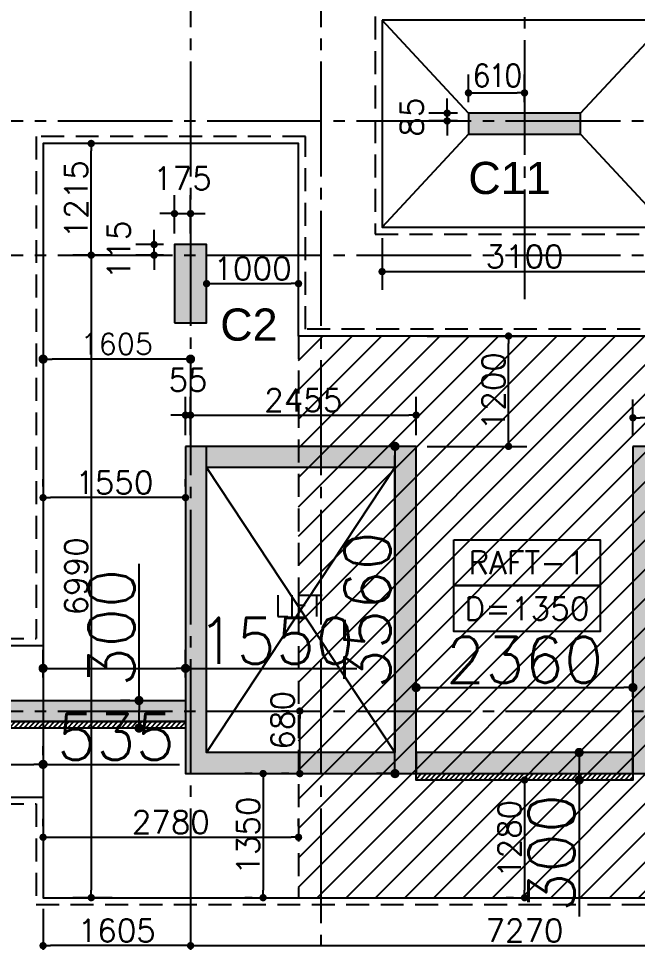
# Model space of a CAD drawing. Extents: x -200722 to 834823, y -494970 to 88783.
# Drawn here: x 246842 to 253580, y -9091 to 962 of the extents above; entities that cross this region are included whole.
import ezdxf
from ezdxf.enums import TextEntityAlignment as Align

# ---------------------------------------------------------------- set-up
doc = ezdxf.new("R2010")
doc.units = 0
doc.header["$LTSCALE"] = 100
doc.header["$MEASUREMENT"] = 0
doc.header["$PDMODE"] = 34
for name, pattern in [('ACAD_ISO04W100', [30, 24, -3, 0, -3]), ('CL', [3.25, 2.5, -0.25, 0.25, -0.25]), ('HIDDEN', [0.375, 0.25, -0.125])]:
    doc.linetypes.add(name, pattern=pattern)
doc.layers.get('0').update_dxf_attribs({"linetype": 'CONTINUOUS'})
doc.layers.get('DEFPOINTS').update_dxf_attribs({"linetype": 'CONTINUOUS'})
doc.layers.add('1_COLUMN', color=4, linetype='CONTINUOUS', lineweight=5)
doc.layers.add('HATCH', color=252, linetype='CONTINUOUS', lineweight=30)
for name, color, linetype in [('A-Grid', 5, 'ACAD_ISO04W100'), ('BEAM', 4, 'CONTINUOUS'), ('COL. SHED. STEEL.', 6, 'CONTINUOUS'), ('COL_H', 235, 'CONTINUOUS'), ('DIM', 3, 'CONTINUOUS'), ('F_EXEC', 3, 'HIDDEN'), ('F_FTG1', 11, 'CONTINUOUS'), ('RCCWALL', 6, 'CONTINUOUS'), ('SLAB THK.', 2, 'CONTINUOUS'), ('TEXT', 2, 'CONTINUOUS')]:
    doc.layers.add(name, color=color, linetype=linetype)
doc.styles.add('AR', font='arial.ttf')
doc.styles.add('ROMANS', font='romans.shx')
doc.styles.get("Standard").update_dxf_attribs({"font": 'simplex.shx'})
doc.dimstyles.new('01 S.K', dxfattribs={"dimtxt": 230, "dimasz": 100, "dimexe": 200, "dimexo": 100, "dimgap": 50, "dimtad": 1, "dimdec": 0, "dimzin": 0, "dimdsep": 46, "dimtxsty": 'Standard', "dimblk": 'DOT', "dimcen": 0.09, "dimclrd": 4, "dimclre": 4, "dimclrt": 4, "dimadec": 0, "dimazin": 0, "dimtfac": 1, "dimtdec": 0, "dimtofl": 0, "dimtmove": 0, "dimatfit": 3, "dimfxl": 2, "dimtolj": 1, "dimtzin": 0, "dimarcsym": 1})
doc.dimstyles.new('STANDARD$0', dxfattribs={"dimtxt": 2.5, "dimasz": 2.5, "dimexe": 2, "dimexo": 0.7, "dimgap": 0.9, "dimtad": 1, "dimdec": 0, "dimdsep": 46, "dimtxsty": 'ROMANS', "dimcen": 0.09, "dimclrd": 4, "dimclre": 4, "dimclrt": 3, "dimadec": 0, "dimazin": 0, "dimtfac": 1, "dimtdec": 0, "dimtmove": 0, "dimatfit": 3, "dimfxl": 1, "dimtolj": 1, "dimtzin": 0, "dimarcsym": 0})

# ---------------------------------------------------------------- blocks, each defined once
blk = doc.blocks.new('DOT')
at = {"color": 0, "linetype": 'ByBlock'}
blk.add_line((-0.5, 0), (-1, 0), dxfattribs=at)
at = {"color": 0, "linetype": 'ByBlock', "const_width": 0.5}
blk.add_lwpolyline([(-0.25, 0, 1), (0.25, 0, 1)], format="xyb", close=True, dxfattribs=at)
blk = doc.blocks.new('*D413')
at = {"layer": 'BEAM', "color": 0, "lineweight": -2, "transparency": 16777216}
for p, q in [((249385, -7253), (249305, -7253)), ((249505, -7333), (249505, -8523)), ((249385, -8603), (249305, -8603))]:
    blk.add_line(p, q, dxfattribs=at)
at = {"layer": 'DEFPOINTS', "color": 0, "lineweight": -3, "transparency": 16777216}
for p in [(249505, -7253, 7447), (249505, -8603, 7447), (249505, -8603)]:
    blk.add_point(p, dxfattribs=at)
at = {"layer": 'BEAM', "color": 0, "lineweight": -2, "transparency": 16777216, "xscale": 80, "yscale": 80, "zscale": 80}
for p, rotation in [((249505, -7253), 90), ((249505, -8603), 270)]:
    blk.add_blockref('DOT', p, dxfattribs=dict(at, rotation=rotation))
at = {"layer": 'BEAM', "color": 0, "transparency": 16777216, "insert": (249341, -7928), "char_height": 248, "attachment_point": 5, "rotation": 90}
blk.add_mtext('\\A1;1350', dxfattribs=at)
blk = doc.blocks.new('_DOT')
at = {"color": 0, "linetype": 'ByBlock'}
blk.add_line((-0.5, 0), (-1, 0), dxfattribs=at)
at = {"color": 0, "linetype": 'ByBlock', "const_width": 0.5}
blk.add_lwpolyline([(-0.25, 0, 1), (0.25, 0, 1)], format="xyb", close=True, dxfattribs=at)
blk = doc.blocks.new('*D415')
at = {"layer": 'BEAM', "color": 0, "lineweight": -2, "transparency": 16777216}
for p, q in [((247110, -4131), (247110, -4051)), ((248660, -4131), (248660, -4051)), ((248580, -4251), (247190, -4251))]:
    blk.add_line(p, q, dxfattribs=at)
at = {"layer": 'DEFPOINTS', "color": 0, "lineweight": -3, "transparency": 16777216}
for p in [(247110, -4251, 7447), (247110, -4251), (248660, -4251, 7447)]:
    blk.add_point(p, dxfattribs=at)
at = {"layer": 'BEAM', "color": 0, "lineweight": -2, "transparency": 16777216, "xscale": 80, "yscale": 80, "zscale": 80, "rotation": 180}
blk.add_blockref('DOT', (247110, -4251), dxfattribs=at)
at = {"layer": 'BEAM', "color": 0, "lineweight": -2, "transparency": 16777216, "xscale": 80, "yscale": 80, "zscale": 80}
blk.add_blockref('DOT', (248660, -4251), dxfattribs=at)
at = {"layer": 'BEAM', "color": 0, "transparency": 16777216, "insert": (247885, -4087), "char_height": 248, "attachment_point": 5}
blk.add_mtext('\\A1;1550', dxfattribs=at)
blk = doc.blocks.new('*D416')
at = {"layer": 'BEAM', "color": 0, "lineweight": -2, "transparency": 16777216}
for p, q in [((251290, -2493), (252376, -2493)), ((252176, -3613), (252176, -2573)), ((251290, -3693), (252376, -3693))]:
    blk.add_line(p, q, dxfattribs=at)
at = {"layer": 'DEFPOINTS', "color": 0, "lineweight": -3, "transparency": 16777216}
for p in [(251170, -2493, 7447), (252176, -2493), (251170, -3693, 7447)]:
    blk.add_point(p, dxfattribs=at)
at = {"layer": 'BEAM', "color": 0, "lineweight": -2, "transparency": 16777216, "xscale": 80, "yscale": 80, "zscale": 80}
for p, rotation in [((252176, -2493), 90), ((252176, -3693), 270)]:
    blk.add_blockref('DOT', p, dxfattribs=dict(at, rotation=rotation))
at = {"layer": 'BEAM', "color": 0, "transparency": 16777216, "insert": (252012, -3093), "char_height": 248, "attachment_point": 5, "rotation": 90}
blk.add_mtext('\\A1;1200', dxfattribs=at)
blk = doc.blocks.new('*D417')
at = {"layer": 'BEAM', "color": 0, "lineweight": -2, "transparency": 16777216}
for p, q in [((247861, -398), (247434, -398)), ((247634, -1533), (247634, -478)), ((247861, -1613), (247434, -1613))]:
    blk.add_line(p, q, dxfattribs=at)
at = {"layer": 'DEFPOINTS', "color": 0, "lineweight": -3, "transparency": 16777216}
for p in [(247634, -398), (247981, -398, 7447), (247981, -1613, 7447)]:
    blk.add_point(p, dxfattribs=at)
at = {"layer": 'BEAM', "color": 0, "lineweight": -2, "transparency": 16777216, "xscale": 80, "yscale": 80, "zscale": 80}
for p, rotation in [((247634, -398), 90), ((247634, -1613), 270)]:
    blk.add_blockref('DOT', p, dxfattribs=dict(at, rotation=rotation))
at = {"layer": 'BEAM', "color": 0, "transparency": 16777216, "insert": (247470, -1006), "char_height": 248, "attachment_point": 5, "rotation": 90}
blk.add_mtext('\\A1;1215', dxfattribs=at)
blk = doc.blocks.new('*D418')
at = {"layer": 'BEAM', "color": 0, "lineweight": -2, "transparency": 16777216}
for p, q in [((247861, -1613), (247434, -1613)), ((247634, -1693), (247634, -8523)), ((247861, -8603), (247434, -8603))]:
    blk.add_line(p, q, dxfattribs=at)
at = {"layer": 'DEFPOINTS', "color": 0, "lineweight": -3, "transparency": 16777216}
for p in [(247981, -1613, 7447), (247634, -8603), (247981, -8603, 7447)]:
    blk.add_point(p, dxfattribs=at)
at = {"layer": 'BEAM', "color": 0, "lineweight": -2, "transparency": 16777216, "xscale": 80, "yscale": 80, "zscale": 80}
for p, rotation in [((247634, -1613), 90), ((247634, -8603), 270)]:
    blk.add_blockref('DOT', p, dxfattribs=dict(at, rotation=rotation))
at = {"layer": 'BEAM', "color": 0, "transparency": 16777216, "insert": (247470, -5108), "char_height": 248, "attachment_point": 5, "rotation": 90}
blk.add_mtext('\\A1;6990', dxfattribs=at)
blk = doc.blocks.new('*D419')
at = {"layer": 'BEAM', "color": 0, "lineweight": -2, "transparency": 16777216}
for p, q in [((247110, -8723), (247110, -9325)), ((248715, -8723), (248715, -9325)), ((248635, -9125), (247190, -9125))]:
    blk.add_line(p, q, dxfattribs=at)
at = {"layer": 'DEFPOINTS', "color": 0, "lineweight": -3, "transparency": 16777216}
for p in [(247110, -8603, 7447), (248715, -8603, 7447), (247110, -9125)]:
    blk.add_point(p, dxfattribs=at)
at = {"layer": 'BEAM', "color": 0, "lineweight": -2, "transparency": 16777216, "xscale": 80, "yscale": 80, "zscale": 80, "rotation": 180}
blk.add_blockref('DOT', (247110, -9125), dxfattribs=at)
at = {"layer": 'BEAM', "color": 0, "lineweight": -2, "transparency": 16777216, "xscale": 80, "yscale": 80, "zscale": 80}
blk.add_blockref('DOT', (248715, -9125), dxfattribs=at)
at = {"layer": 'BEAM', "color": 0, "transparency": 16777216, "insert": (247912, -8961), "char_height": 248, "attachment_point": 5}
blk.add_mtext('\\A1;1605', dxfattribs=at)
blk = doc.blocks.new('*D420')
at = {"layer": 'BEAM', "color": 0, "lineweight": -2, "transparency": 16777216}
for p, q in [((248715, -8723), (248715, -9325)), ((255985, -8723), (255985, -9325)), ((248795, -9125), (255905, -9125))]:
    blk.add_line(p, q, dxfattribs=at)
at = {"layer": 'DEFPOINTS', "color": 0, "lineweight": -3, "transparency": 16777216}
for p in [(248715, -8603, 7447), (255985, -8603, 7447), (255985, -9125)]:
    blk.add_point(p, dxfattribs=at)
at = {"layer": 'BEAM', "color": 0, "lineweight": -2, "transparency": 16777216, "xscale": 80, "yscale": 80, "zscale": 80, "rotation": 180}
blk.add_blockref('DOT', (248715, -9125), dxfattribs=at)
at = {"layer": 'BEAM', "color": 0, "lineweight": -2, "transparency": 16777216, "xscale": 80, "yscale": 80, "zscale": 80}
blk.add_blockref('DOT', (255985, -9125), dxfattribs=at)
at = {"layer": 'BEAM', "color": 0, "transparency": 16777216, "insert": (252350, -8961), "char_height": 248, "attachment_point": 5}
blk.add_mtext('\\A1;7270', dxfattribs=at)
blk = doc.blocks.new('*D422')
at = {"layer": 'BEAM', "color": 0, "lineweight": -2, "transparency": 16777216}
for p, q in [((247110, -8723), (247110, -9771)), ((257590, -8723), (257590, -9771)), ((257510, -9571), (247190, -9571))]:
    blk.add_line(p, q, dxfattribs=at)
at = {"layer": 'DEFPOINTS', "color": 0, "lineweight": -3, "transparency": 16777216}
for p in [(247110, -8603, 7447), (257590, -8603, 7447), (247110, -9571)]:
    blk.add_point(p, dxfattribs=at)
at = {"layer": 'BEAM', "color": 0, "lineweight": -2, "transparency": 16777216, "xscale": 80, "yscale": 80, "zscale": 80, "rotation": 180}
blk.add_blockref('DOT', (247110, -9571), dxfattribs=at)
at = {"layer": 'BEAM', "color": 0, "lineweight": -2, "transparency": 16777216, "xscale": 80, "yscale": 80, "zscale": 80}
blk.add_blockref('DOT', (257590, -9571), dxfattribs=at)
at = {"layer": 'BEAM', "color": 0, "transparency": 16777216, "insert": (252350, -9407), "char_height": 248, "attachment_point": 5}
blk.add_mtext('\\A1;10480', dxfattribs=at)
blk = doc.blocks.new('*D424')
at = {"layer": 'BEAM', "color": 0, "lineweight": -2, "transparency": 16777216}
for p, q in [((248890, -1803), (248890, -1723)), ((249890, -1803), (249890, -1723)), ((248970, -1923), (249810, -1923))]:
    blk.add_line(p, q, dxfattribs=at)
at = {"layer": 'DEFPOINTS', "color": 0, "lineweight": -3, "transparency": 16777216}
for p in [(248890, -1923, 7447), (249890, -1923, 7447), (249890, -1923)]:
    blk.add_point(p, dxfattribs=at)
at = {"layer": 'BEAM', "color": 0, "lineweight": -2, "transparency": 16777216, "xscale": 80, "yscale": 80, "zscale": 80, "rotation": 180}
blk.add_blockref('DOT', (248890, -1923), dxfattribs=at)
at = {"layer": 'BEAM', "color": 0, "lineweight": -2, "transparency": 16777216, "xscale": 80, "yscale": 80, "zscale": 80}
blk.add_blockref('DOT', (249890, -1923), dxfattribs=at)
at = {"layer": 'BEAM', "color": 0, "transparency": 16777216, "insert": (249390, -1759), "char_height": 248, "attachment_point": 5}
blk.add_mtext('\\A1;1000', dxfattribs=at)
blk = doc.blocks.new('*D427')
at = {"layer": 'BEAM', "color": 0, "lineweight": -2, "transparency": 16777216}
for p, q in [((253530, -3573), (253530, -3182)), ((255985, -3573), (255985, -3182)), ((255905, -3382), (253610, -3382))]:
    blk.add_line(p, q, dxfattribs=at)
at = {"layer": 'DEFPOINTS', "color": 0, "lineweight": -3, "transparency": 16777216}
for p in [(253530, -3382), (253530, -3693, 7447), (255985, -3693, 7447)]:
    blk.add_point(p, dxfattribs=at)
at = {"layer": 'BEAM', "color": 0, "lineweight": -2, "transparency": 16777216, "xscale": 80, "yscale": 80, "zscale": 80, "rotation": 180}
blk.add_blockref('DOT', (253530, -3382), dxfattribs=at)
at = {"layer": 'BEAM', "color": 0, "lineweight": -2, "transparency": 16777216, "xscale": 80, "yscale": 80, "zscale": 80}
blk.add_blockref('DOT', (255985, -3382), dxfattribs=at)
at = {"layer": 'BEAM', "color": 0, "transparency": 16777216, "insert": (254757, -3218), "char_height": 248, "attachment_point": 5}
blk.add_mtext('\\A1;2455', dxfattribs=at)
blk = doc.blocks.new('*D428')
at = {"layer": 'BEAM', "color": 0, "lineweight": -2, "transparency": 16777216}
for p, q in [((248660, -3573), (248660, -3154)), ((248715, -3573), (248715, -3154)), ((248580, -3354), (248500, -3354)), ((248660, -3354), (248715, -3354)), ((248795, -3354), (248875, -3354))]:
    blk.add_line(p, q, dxfattribs=at)
at = {"layer": 'DEFPOINTS', "color": 0, "lineweight": -3, "transparency": 16777216}
for p in [(248715, -3354), (248660, -3693, 7447), (248715, -3693, 7447)]:
    blk.add_point(p, dxfattribs=at)
at = {"layer": 'BEAM', "color": 0, "lineweight": -2, "transparency": 16777216, "xscale": 80, "yscale": 80, "zscale": 80}
blk.add_blockref('DOT', (248660, -3354), dxfattribs=at)
at = {"layer": 'BEAM', "color": 0, "lineweight": -2, "transparency": 16777216, "xscale": 80, "yscale": 80, "zscale": 80, "rotation": 180}
blk.add_blockref('DOT', (248715, -3354), dxfattribs=at)
at = {"layer": 'BEAM', "color": 0, "transparency": 16777216, "insert": (248687, -2970), "char_height": 248, "attachment_point": 5}
blk.add_mtext('\\A1;55', dxfattribs=at)
blk = doc.blocks.new('*D429')
at = {"layer": 'BEAM', "color": 0, "lineweight": -2, "transparency": 16777216}
for p, q in [((248715, -3573), (248715, -3154)), ((251170, -3573), (251170, -3154)), ((248795, -3354), (251090, -3354))]:
    blk.add_line(p, q, dxfattribs=at)
at = {"layer": 'DEFPOINTS', "color": 0, "lineweight": -3, "transparency": 16777216}
for p in [(251170, -3354), (248715, -3693, 7447), (251170, -3693, 7447)]:
    blk.add_point(p, dxfattribs=at)
at = {"layer": 'BEAM', "color": 0, "lineweight": -2, "transparency": 16777216, "xscale": 80, "yscale": 80, "zscale": 80, "rotation": 180}
blk.add_blockref('DOT', (248715, -3354), dxfattribs=at)
at = {"layer": 'BEAM', "color": 0, "lineweight": -2, "transparency": 16777216, "xscale": 80, "yscale": 80, "zscale": 80}
blk.add_blockref('DOT', (251170, -3354), dxfattribs=at)
at = {"layer": 'BEAM', "color": 0, "transparency": 16777216, "insert": (249942, -3190), "char_height": 248, "attachment_point": 5}
blk.add_mtext('\\A1;2455', dxfattribs=at)
blk = doc.blocks.new('*D431')
at = {"layer": 'BEAM', "color": 0, "lineweight": -2, "transparency": 16777216}
for p, q in [((249784, -6573), (249704, -6573)), ((249904, -7173), (249904, -6653)), ((249784, -7253), (249704, -7253))]:
    blk.add_line(p, q, dxfattribs=at)
at = {"layer": 'DEFPOINTS', "color": 0, "lineweight": -3, "transparency": 16777216}
for p in [(249904, -6573, 7447), (249904, -6573), (249904, -7253, 7447)]:
    blk.add_point(p, dxfattribs=at)
at = {"layer": 'BEAM', "color": 0, "lineweight": -2, "transparency": 16777216, "xscale": 80, "yscale": 80, "zscale": 80}
for p, rotation in [((249904, -6573), 90), ((249904, -7253), 270)]:
    blk.add_blockref('DOT', p, dxfattribs=dict(at, rotation=rotation))
at = {"layer": 'BEAM', "color": 0, "transparency": 16777216, "insert": (249717, -6674), "char_height": 248, "attachment_point": 5, "rotation": 90}
blk.add_mtext('\\A1;680', dxfattribs=at)
blk = doc.blocks.new('*D695')
at = {"layer": 'BEAM', "color": 0, "lineweight": -2, "transparency": 16777216}
for p, q in [((251508, 12), (251508, 92)), ((251620, -68), (251308, -68)), ((251508, -153), (251508, -68)), ((251620, -153), (251308, -153)), ((251508, -233), (251508, -313))]:
    blk.add_line(p, q, dxfattribs=at)
at = {"layer": 'DEFPOINTS', "color": 0, "lineweight": -3, "transparency": 16777216}
for p in [(251508, -68), (251740, -68, 7447), (251740, -153, 7447)]:
    blk.add_point(p, dxfattribs=at)
at = {"layer": 'BEAM', "color": 0, "lineweight": -2, "transparency": 16777216, "xscale": 80, "yscale": 80, "zscale": 80}
for p, rotation in [((251508, -68), 270), ((251508, -153), 90)]:
    blk.add_blockref('DOT', p, dxfattribs=dict(at, rotation=rotation))
at = {"layer": 'BEAM', "color": 0, "transparency": 16777216, "insert": (251124, -111), "char_height": 248, "attachment_point": 5, "rotation": 90}
blk.add_mtext('\\A1;85', dxfattribs=at)
blk = doc.blocks.new('*D696')
at = {"layer": 'BEAM', "color": 0, "lineweight": -2, "transparency": 16777216}
for p, q in [((251740, 52), (251740, 352)), ((252350, 52), (252350, 352)), ((251820, 152), (252270, 152))]:
    blk.add_line(p, q, dxfattribs=at)
at = {"layer": 'DEFPOINTS', "color": 0, "lineweight": -3, "transparency": 16777216}
for p in [(252350, 152), (251740, -68, 7447), (252350, -68, 7447)]:
    blk.add_point(p, dxfattribs=at)
at = {"layer": 'BEAM', "color": 0, "lineweight": -2, "transparency": 16777216, "xscale": 80, "yscale": 80, "zscale": 80, "rotation": 180}
blk.add_blockref('DOT', (251740, 152), dxfattribs=at)
at = {"layer": 'BEAM', "color": 0, "lineweight": -2, "transparency": 16777216, "xscale": 80, "yscale": 80, "zscale": 80}
blk.add_blockref('DOT', (252350, 152), dxfattribs=at)
at = {"layer": 'BEAM', "color": 0, "transparency": 16777216, "insert": (252045, 341), "char_height": 248, "attachment_point": 5}
blk.add_mtext('\\A1;{\\W0.9;\\T0.9;610}', dxfattribs=at)
blk = doc.blocks.new('*D697')
at = {"layer": 'BEAM', "color": 0, "lineweight": -2, "transparency": 16777216}
for p, q in [((250800, -1428), (250800, -1992)), ((253900, -1428), (253900, -1992)), ((250880, -1792), (253820, -1792))]:
    blk.add_line(p, q, dxfattribs=at)
at = {"layer": 'DEFPOINTS', "color": 0, "lineweight": -3, "transparency": 16777216}
for p in [(250800, -1308, 7447), (253900, -1308, 7447), (253900, -1792)]:
    blk.add_point(p, dxfattribs=at)
at = {"layer": 'BEAM', "color": 0, "lineweight": -2, "transparency": 16777216, "xscale": 80, "yscale": 80, "zscale": 80, "rotation": 180}
blk.add_blockref('DOT', (250800, -1792), dxfattribs=at)
at = {"layer": 'BEAM', "color": 0, "lineweight": -2, "transparency": 16777216, "xscale": 80, "yscale": 80, "zscale": 80}
blk.add_blockref('DOT', (253900, -1792), dxfattribs=at)
at = {"layer": 'BEAM', "color": 0, "transparency": 16777216, "insert": (252350, -1628), "char_height": 248, "attachment_point": 5}
blk.add_mtext('\\A1;3100', dxfattribs=at)
blk = doc.blocks.new('*D703')
at = {"layer": 'BEAM', "color": 0, "lineweight": -2, "transparency": 16777216}
for p, q in [((248540, -1378), (248540, -961)), ((248715, -1378), (248715, -961)), ((248460, -1161), (248380, -1161)), ((248540, -1161), (248715, -1161)), ((248795, -1161), (248875, -1161))]:
    blk.add_line(p, q, dxfattribs=at)
at = {"layer": 'DEFPOINTS', "color": 0, "lineweight": -3, "transparency": 16777216}
for p in [(248715, -1161), (248540, -1498, 7447), (248715, -1498, 7447)]:
    blk.add_point(p, dxfattribs=at)
at = {"layer": 'BEAM', "color": 0, "lineweight": -2, "transparency": 16777216, "xscale": 80, "yscale": 80, "zscale": 80}
blk.add_blockref('DOT', (248540, -1161), dxfattribs=at)
at = {"layer": 'BEAM', "color": 0, "lineweight": -2, "transparency": 16777216, "xscale": 80, "yscale": 80, "zscale": 80, "rotation": 180}
blk.add_blockref('DOT', (248715, -1161), dxfattribs=at)
at = {"layer": 'BEAM', "color": 0, "transparency": 16777216, "insert": (248627, -777), "char_height": 248, "attachment_point": 5}
blk.add_mtext('\\A1;175', dxfattribs=at)
blk = doc.blocks.new('*D704')
at = {"layer": 'BEAM', "color": 0, "lineweight": -2, "transparency": 16777216}
for p, q in [((248318, -1418), (248318, -1338)), ((248420, -1498), (248118, -1498)), ((248318, -1613), (248318, -1498)), ((248420, -1613), (248118, -1613)), ((248318, -1693), (248318, -1773))]:
    blk.add_line(p, q, dxfattribs=at)
at = {"layer": 'DEFPOINTS', "color": 0, "lineweight": -3, "transparency": 16777216}
for p in [(248318, -1498), (248540, -1498, 7447), (248540, -1613, 7447)]:
    blk.add_point(p, dxfattribs=at)
at = {"layer": 'BEAM', "color": 0, "lineweight": -2, "transparency": 16777216, "xscale": 80, "yscale": 80, "zscale": 80}
for p, rotation in [((248318, -1498), 270), ((248318, -1613), 90)]:
    blk.add_blockref('DOT', p, dxfattribs=dict(at, rotation=rotation))
at = {"layer": 'BEAM', "color": 0, "transparency": 16777216, "insert": (247934, -1556), "char_height": 248, "attachment_point": 5, "rotation": 90}
blk.add_mtext('\\A1;115', dxfattribs=at)
blk = doc.blocks.new('*D749')
at = {"layer": 'BEAM', "color": 0, "lineweight": -2, "transparency": 16777216}
for p, q in [((247110, -7826), (247110, -7746)), ((249890, -7826), (249890, -7746)), ((247190, -7946), (249810, -7946))]:
    blk.add_line(p, q, dxfattribs=at)
at = {"layer": 'DEFPOINTS', "color": 0, "lineweight": -3, "transparency": 16777216}
for p in [(247110, -7946, 7447), (249890, -7946, 7447), (249890, -7946)]:
    blk.add_point(p, dxfattribs=at)
at = {"layer": 'BEAM', "color": 0, "lineweight": -2, "transparency": 16777216, "xscale": 80, "yscale": 80, "zscale": 80, "rotation": 180}
blk.add_blockref('DOT', (247110, -7946), dxfattribs=at)
at = {"layer": 'BEAM', "color": 0, "lineweight": -2, "transparency": 16777216, "xscale": 80, "yscale": 80, "zscale": 80}
blk.add_blockref('DOT', (249890, -7946), dxfattribs=at)
at = {"layer": 'BEAM', "color": 0, "transparency": 16777216, "insert": (248500, -7782), "char_height": 248, "attachment_point": 5}
blk.add_mtext('\\A1;2780', dxfattribs=at)
blk = doc.blocks.new('*D847')
at = {"layer": 'DEFPOINTS', "color": 0, "lineweight": -3, "ltscale": 0.4, "transparency": 16777216}
for p in [(247110, -2620, 7447), (248715, -2620, 7447), (247110, -2744)]:
    blk.add_point(p, dxfattribs=at)
at = {"layer": 'DIM', "color": 4, "lineweight": -2, "ltscale": 0.4, "transparency": 16777216}
for p, q in [((248615, -2744), (247210, -2744)), ((247110, -2935), (247110, -2944)), ((248715, -2935), (248715, -2944))]:
    blk.add_line(p, q, dxfattribs=at)
at = {"layer": 'DIM', "color": 4, "lineweight": -2, "ltscale": 0.4, "transparency": 16777216, "xscale": 100, "yscale": 100, "zscale": 100, "rotation": 180}
blk.add_blockref('_DOT', (247110, -2744), dxfattribs=at)
at = {"layer": 'DIM', "color": 4, "lineweight": -2, "ltscale": 0.4, "transparency": 16777216, "xscale": 100, "yscale": 100, "zscale": 100}
blk.add_blockref('_DOT', (248715, -2744), dxfattribs=at)
at = {"layer": 'DIM', "color": 4, "ltscale": 0.4, "transparency": 16777216, "insert": (247912, -2579), "char_height": 230, "attachment_point": 5}
blk.add_mtext('\\A1;1605', dxfattribs=at)
blk = doc.blocks.new('*D1086')
at = {"layer": 'BEAM', "color": 0, "lineweight": -2, "transparency": 16777216}
for p, q in [((252231, -7323), (252151, -7323)), ((252351, -7403), (252351, -8523)), ((252231, -8603), (252151, -8603))]:
    blk.add_line(p, q, dxfattribs=at)
at = {"layer": 'DEFPOINTS', "color": 0, "lineweight": -3, "transparency": 16777216}
for p in [(252351, -7323, 7447), (252351, -8603, 7447), (252351, -8603)]:
    blk.add_point(p, dxfattribs=at)
at = {"layer": 'BEAM', "color": 0, "lineweight": -2, "transparency": 16777216, "xscale": 80, "yscale": 80, "zscale": 80}
for p, rotation in [((252351, -7323), 90), ((252351, -8603), 270)]:
    blk.add_blockref('DOT', p, dxfattribs=dict(at, rotation=rotation))
at = {"layer": 'BEAM', "color": 0, "transparency": 16777216, "insert": (252187, -7963), "char_height": 248, "attachment_point": 5, "rotation": 90}
blk.add_mtext('\\A1;1280', dxfattribs=at)
blk = doc.blocks.new('*D2946')
at = {"color": 4, "lineweight": -2, "ltscale": 0.4, "transparency": 16777216}
for p, q in [((247110, -6208), (247110, -5908)), ((248660, -6208), (248660, -5908)), ((247210, -6108), (248560, -6108)), ((248660, -6108), (250526, -6108))]:
    blk.add_line(p, q, dxfattribs=at)
at = {"layer": 'DEFPOINTS', "color": 0, "lineweight": -3, "ltscale": 0.4, "transparency": 16777216}
for p in [(248660, -6108), (247110, -6458), (248660, -6458)]:
    blk.add_point(p, dxfattribs=at)
at = {"color": 4, "lineweight": -2, "ltscale": 0.4, "transparency": 16777216, "xscale": 100, "yscale": 100, "zscale": 100, "rotation": 180}
blk.add_blockref('_DOT', (247110, -6108), dxfattribs=at)
at = {"color": 4, "lineweight": -2, "ltscale": 0.4, "transparency": 16777216, "xscale": 100, "yscale": 100, "zscale": 100}
blk.add_blockref('_DOT', (248660, -6108), dxfattribs=at)
at = {"color": 4, "lineweight": -3, "ltscale": 0.4, "transparency": 16777216, "insert": (249643, -5808), "char_height": 500, "attachment_point": 5}
blk.add_mtext('\\A1;1550', dxfattribs=at)
blk = doc.blocks.new('*D2948')
at = {"color": 4, "lineweight": -2, "ltscale": 0.4, "transparency": 16777216}
for p, q in [((248154, -6458), (248154, -4972)), ((248054, -6458), (247954, -6458)), ((248154, -6658), (248154, -6558)), ((248054, -6758), (247954, -6758))]:
    blk.add_line(p, q, dxfattribs=at)
at = {"layer": 'DEFPOINTS', "color": 0, "lineweight": -3, "ltscale": 0.4, "transparency": 16777216}
for p in [(248154, -6458), (248154, -6458), (248154, -6758)]:
    blk.add_point(p, dxfattribs=at)
at = {"color": 4, "lineweight": -2, "ltscale": 0.4, "transparency": 16777216, "xscale": 100, "yscale": 100, "zscale": 100}
for p, rotation in [((248154, -6458), 90), ((248154, -6758), 270)]:
    blk.add_blockref('_DOT', p, dxfattribs=dict(at, rotation=rotation))
at = {"color": 4, "lineweight": -3, "ltscale": 0.4, "transparency": 16777216, "insert": (247854, -5665), "char_height": 500, "attachment_point": 5, "rotation": 90}
blk.add_mtext('\\A1;300', dxfattribs=at)
blk = doc.blocks.new('*D2949')
at = {"color": 4, "lineweight": -2, "ltscale": 0.4, "transparency": 16777216}
for p, q in [((252845, -7023), (252745, -7023)), ((252945, -7123), (252945, -7223)), ((252845, -7323), (252745, -7323)), ((252945, -7323), (252945, -8809))]:
    blk.add_line(p, q, dxfattribs=at)
at = {"layer": 'DEFPOINTS', "color": 0, "lineweight": -3, "ltscale": 0.4, "transparency": 16777216}
for p in [(252945, -7023), (252945, -7323), (252945, -7323)]:
    blk.add_point(p, dxfattribs=at)
at = {"color": 4, "lineweight": -2, "ltscale": 0.4, "transparency": 16777216, "xscale": 100, "yscale": 100, "zscale": 100}
for p, rotation in [((252945, -7023), 90), ((252945, -7323), 270)]:
    blk.add_blockref('_DOT', p, dxfattribs=dict(at, rotation=rotation))
at = {"color": 4, "lineweight": -3, "ltscale": 0.4, "transparency": 16777216, "insert": (252645, -8116), "char_height": 500, "attachment_point": 5, "rotation": 90}
blk.add_mtext('\\A1;300', dxfattribs=at)
blk = doc.blocks.new('*D2979')
at = {"color": 4, "lineweight": -2, "ltscale": 0.4, "transparency": 16777216}
for p, q in [((246575, -7053), (246575, -6953)), ((247110, -7053), (247110, -6953)), ((246675, -7153), (247010, -7153)), ((247110, -7153), (248595, -7153))]:
    blk.add_line(p, q, dxfattribs=at)
at = {"layer": 'DEFPOINTS', "color": 0, "lineweight": -3, "ltscale": 0.4, "transparency": 16777216}
for p in [(246575, -7153), (247110, -7153), (247110, -7153)]:
    blk.add_point(p, dxfattribs=at)
at = {"color": 4, "lineweight": -2, "ltscale": 0.4, "transparency": 16777216, "xscale": 100, "yscale": 100, "zscale": 100, "rotation": 180}
blk.add_blockref('_DOT', (246575, -7153), dxfattribs=at)
at = {"color": 4, "lineweight": -2, "ltscale": 0.4, "transparency": 16777216, "xscale": 100, "yscale": 100, "zscale": 100}
blk.add_blockref('_DOT', (247110, -7153), dxfattribs=at)
at = {"color": 4, "lineweight": -3, "ltscale": 0.4, "transparency": 16777216, "insert": (247902, -6853), "char_height": 500, "attachment_point": 5}
blk.add_mtext('\\A1;535', dxfattribs=at)
blk = doc.blocks.new('*D3036')
at = {"color": 4, "lineweight": -2, "ltscale": 0.4, "transparency": 16777216}
for p, q in [((251170, -6417), (251170, -6117)), ((253530, -6417), (253530, -6117)), ((251270, -6317), (253430, -6317))]:
    blk.add_line(p, q, dxfattribs=at)
at = {"layer": 'DEFPOINTS', "color": 0, "lineweight": -3, "ltscale": 0.4, "transparency": 16777216}
for p in [(253530, -6317), (251170, -6573), (253530, -6573)]:
    blk.add_point(p, dxfattribs=at)
at = {"color": 4, "lineweight": -2, "ltscale": 0.4, "transparency": 16777216, "xscale": 100, "yscale": 100, "zscale": 100, "rotation": 180}
blk.add_blockref('_DOT', (251170, -6317), dxfattribs=at)
at = {"color": 4, "lineweight": -2, "ltscale": 0.4, "transparency": 16777216, "xscale": 100, "yscale": 100, "zscale": 100}
blk.add_blockref('_DOT', (253530, -6317), dxfattribs=at)
at = {"color": 4, "lineweight": -3, "ltscale": 0.4, "transparency": 16777216, "insert": (252350, -6017), "char_height": 500, "attachment_point": 5}
blk.add_mtext('\\A1;2360', dxfattribs=at)
blk = doc.blocks.new('*D3037')
at = {"color": 4, "lineweight": -2, "ltscale": 0.4, "transparency": 16777216}
for p, q in [((251040, -3693), (250740, -3693)), ((250940, -7153), (250940, -3793)), ((250973, -7253), (250740, -7253))]:
    blk.add_line(p, q, dxfattribs=at)
at = {"layer": 'DEFPOINTS', "color": 0, "lineweight": -3, "ltscale": 0.4, "transparency": 16777216}
for p in [(250940, -3693), (251170, -3693), (251073, -7253)]:
    blk.add_point(p, dxfattribs=at)
at = {"color": 4, "lineweight": -2, "ltscale": 0.4, "transparency": 16777216, "xscale": 100, "yscale": 100, "zscale": 100}
for p, rotation in [((250940, -3693), 90), ((250940, -7253), 270)]:
    blk.add_blockref('_DOT', p, dxfattribs=dict(at, rotation=rotation))
at = {"color": 4, "lineweight": -3, "ltscale": 0.4, "transparency": 16777216, "insert": (250640, -5473), "char_height": 500, "attachment_point": 5, "rotation": 90}
blk.add_mtext('\\A1;3560', dxfattribs=at)

msp = doc.modelspace()

# ---------------------------------------------------------------- hatches: boundary and pattern name
at = {"layer": 'COL_H', "ltscale": 0.4, "true_color": 0x000000}
for points in [[(251739.6, -298.1), (252959.6, -298.1), (252959.6, -68.1), (251739.6, -68.1)], [(248539.6, -2348.1), (248889.6, -2348.1), (248889.6, -1498.1), (248539.6, -1498.1)], [(248659.6, -3693.1), (248659.6, -7253.1), (251169.6, -7253.1), (251169.6, -3693.1), (250939.6, -3693.1), (250939.6, -7023.1), (248889.6, -7023.1), (248889.6, -3693.1)], [(253529.6, -3693.1), (253529.6, -7253.1), (256039.6, -7253.1), (256039.6, -3693.1), (255809.6, -3693.1), (255809.6, -7023.1), (253759.6, -7023.1), (253759.6, -3693.1)]]:
    msp.add_hatch(color=18, dxfattribs=at).paths.add_polyline_path(points)
at = {"layer": 'COL_H', "ltscale": 0.4}
msp.add_hatch(color=8, dxfattribs=at).paths.add_polyline_path([(250939.6, -3923.1), (250939.6, -3693.1), (248889.6, -3693.1), (248889.6, -3923.1)])
at = {"layer": 'DIM', "ltscale": 0.4, "true_color": 0x000000}
h = msp.add_hatch(dxfattribs=at)
h.set_pattern_fill('ANSI31', color=18, scale=300, style=0)
h.paths.add_polyline_path([(245339.6, -6688.1), (248659.6, -6688.1), (248659.6, -6758.1), (245339.6, -6758.1)])
h = msp.add_hatch(dxfattribs=at)
h.set_pattern_fill('ANSI31', color=18, scale=300, style=0)
h.paths.add_polyline_path([(251169.6, -7253.1), (253529.6, -7253.1), (253529.6, -7323.1), (251169.6, -7323.1)])
at = {"layer": 'HATCH', "lineweight": -3, "ltscale": 0.4, "true_color": 0x000000}
h = msp.add_hatch(dxfattribs=at)
h.set_pattern_fill('ANSI31', color=18, scale=1800, style=0)
h.paths.add_polyline_path([(249889.6, -2493.1), (254809.6, -2493.1), (254809.6, -8603.1), (249889.6, -8603.1)])
for points in [[(245339.6, -6458.1), (248659.6, -6458.1), (248659.6, -6688.1), (245339.6, -6688.1)], [(251169.6, -7253.1), (253529.6, -7253.1), (253529.6, -7023.1), (251169.6, -7023.1)]]:
    msp.add_hatch(color=18, dxfattribs=at).paths.add_polyline_path(points)

# ---------------------------------------------------------------- linework, layer by layer
at = {"layer": '1_COLUMN', "color": 6, "lineweight": -3, "ltscale": 0.01}
for p, q in [((248889.6, -3923.1, 7446.6), (250939.6, -7023.1, 7446.6)), ((248889.6, -7023.1, 7446.6), (250939.6, -3923.1, 7446.6))]:
    msp.add_line(p, q, dxfattribs=at)
at = {"layer": 'A-Grid', "color": 8, "linetype": 'CL', "ltscale": 5}
for p, q in [((252349.6, 13726.9, 7446.6), (252349.6, -2091.9, 7446.6)), ((224519.6, -153.1, 7446.6), (303382.6, -153.1, 7446.6)), ((224519.6, -1613.1, 7446.6), (303382.6, -1613.1, 7446.6)), ((224519.6, -6573.1, 7446.6), (303382.6, -6573.1, 7446.6))]:
    msp.add_line(p, q, dxfattribs=at)
at = {"layer": 'A-Grid', "color": 8, "linetype": 'CL', "ltscale": 5, "elevation": 7446.6}
for points in [[(248714.6, 62242.9), (248714.6, -9708.8)], [(250134.6, 62242.9), (250134.6, -9708.8)]]:
    msp.add_lwpolyline(points, dxfattribs=at)
at = {"layer": 'COL. SHED. STEEL.', "color": 18, "ltscale": 500, "true_color": 0x000000}
for p, q in [((250939.6, -3693.1, 7446.6), (248889.6, -3693.1, 7446.6)), ((250939.6, -3923.1, 7446.6), (248889.6, -3923.1, 7446.6))]:
    msp.add_line(p, q, dxfattribs=at)
at = {"layer": 'COL. SHED. STEEL.', "color": 18, "ltscale": 500, "true_color": 0x000000, "elevation": 7446.6}
for points in [[(251739.6, -298.1), (252959.6, -298.1), (252959.6, -68.1), (251739.6, -68.1), (251739.6, -298.1)], [(248539.6, -2348.1), (248889.6, -2348.1), (248889.6, -1498.1), (248539.6, -1498.1), (248539.6, -2348.1)], [(248659.6, -3693.1), (248659.6, -7253.1), (251169.6, -7253.1), (251169.6, -3693.1), (250939.6, -3693.1), (250939.6, -7023.1), (250939.6, -7023.1), (248889.6, -7023.1), (248889.6, -7023.1), (248889.6, -3693.1), (248659.6, -3693.1)], [(253529.6, -3693.1), (253529.6, -7253.1), (256039.6, -7253.1), (256039.6, -3693.1), (255809.6, -3693.1), (255809.6, -7023.1), (255809.6, -7023.1), (253759.6, -7023.1), (253759.6, -7023.1), (253759.6, -3693.1), (253529.6, -3693.1)]]:
    msp.add_lwpolyline(points, dxfattribs=at)
at = {"layer": 'F_EXEC', "color": 18, "ltscale": 10, "true_color": 0x000000}
msp.add_line((246649.6, -7583.1, 7446.6), (247034.6, -7583.1, 7446.6), dxfattribs=at)
at = {"layer": 'F_EXEC', "color": 18, "ltscale": 10, "true_color": 0x000000, "elevation": 7446.6}
for points in [[(250724.6, 981.9), (250724.6, -1383.1), (253974.6, -1383.1), (253974.6, 981.9)], [(257664.6, -5783.1), (257664.6, -323.1), (254734.6, -323.1), (254734.6, -2418.1), (249964.6, -2418.1), (249964.6, -323.1), (247034.6, -323.1), (247034.6, -5783.1)], [(246649.6, -5783.1), (247034.6, -5783.1)], [(247034.6, -7583.1), (247034.6, -8678.1), (257664.6, -8678.1), (257664.6, -7583.1)]]:
    msp.add_lwpolyline(points, dxfattribs=at)
at = {"layer": 'F_FTG1', "color": 18, "ltscale": 0.4, "true_color": 0x000000}
for p, q in [((251739.6, -68.1, 7446.6), (250799.6, 941.9, 7446.6)), ((252959.6, -68.1, 7446.6), (253899.6, 941.9, 7446.6)), ((251739.6, -298.1, 7446.6), (250799.6, -1308.1, 7446.6)), ((252959.6, -298.1, 7446.6), (253899.6, -1308.1, 7446.6)), ((246574.6, -7508.1, 7446.6), (247109.6, -7508.1, 7446.6))]:
    msp.add_line(p, q, dxfattribs=at)
at = {"layer": 'F_FTG1', "color": 18, "linetype": 'HIDDEN', "ltscale": 10, "true_color": 0x000000}
msp.add_line((249889.6, -2493.1, 7446.6), (249889.6, -8603.1, 7446.6), dxfattribs=at)
at = {"layer": 'F_FTG1', "color": 18, "ltscale": 0.4, "true_color": 0x000000, "elevation": 7446.6}
msp.add_lwpolyline([(250799.6, 941.9), (250799.6, -1308.1), (253899.6, -1308.1), (253899.6, 941.9)], close=True, dxfattribs=at)
for points in [[(257589.6, -8603.1), (257589.6, -398.1), (254809.6, -398.1), (254809.6, -2493.1), (249889.6, -2493.1), (249889.6, -398.1), (247109.6, -398.1), (247109.6, -8603.1), (257589.6, -8603.1)], [(246574.6, -5858.1), (247109.6, -5858.1)]]:
    msp.add_lwpolyline(points, dxfattribs=at)
at = {"layer": 'RCCWALL', "color": 42, "ltscale": 0.4, "elevation": 7446.6}
for points in [[(245339.6, -6458.1), (248659.6, -6458.1), (248659.6, -6688.1), (245339.6, -6688.1)], [(251169.6, -7253.1), (253529.6, -7253.1), (253529.6, -7023.1), (251169.6, -7023.1)]]:
    msp.add_lwpolyline(points, close=True, dxfattribs=at)
at = {"layer": 'RCCWALL', "color": 1, "ltscale": 0.4, "elevation": 7446.6}
for points in [[(245339.6, -6688.1), (248659.6, -6688.1), (248659.6, -6758.1), (245339.6, -6758.1)], [(251169.6, -7253.1), (253529.6, -7253.1), (253529.6, -7323.1), (251169.6, -7323.1)]]:
    msp.add_lwpolyline(points, close=True, dxfattribs=at)
at = {"layer": 'TEXT', "color": 18, "true_color": 0x000000}
for points in [[(251580.5, -4708.2), (253174.4, -4708.2), (253174.4, -5208.1), (251580.5, -5208.1)], [(251580.5, -5208.1), (253174.4, -5208.1), (253174.4, -5708), (251580.5, -5708)]]:
    msp.add_lwpolyline(points, close=True, dxfattribs=at)

# ---------------------------------------------------------------- texts
at = {"layer": 'SLAB THK.', "color": 18, "true_color": 0x000000, "width": 0.9}
msp.add_text('LIFT', height=232, dxfattribs=at).set_placement((249630.1, -5542.5, -5794.3))
at = {"layer": 'TEXT', "color": 18, "true_color": 0x000000, "style": 'AR'}
for s, p in [('C11', (251738.2, -948.1)), ('C2', (249037.8, -2543.3, 3998.7))]:
    msp.add_text(s, height=350, dxfattribs=at).set_placement(p)
at = {"layer": 'TEXT', "color": 18, "true_color": 0x000000}
for s, p in [('RAFT-1', (252377.4, -4958.2)), ('D=1350', (252377.4, -5458))]:
    msp.add_text(s, height=250, dxfattribs=at).set_placement(p, align=Align.MIDDLE)

# ---------------------------------------------------------------- dimensions: what is measured, and where the dimension line sits
at = {"color": 5, "lineweight": -3, "ltscale": 0.4}
for base, p1, p2, picture, middle in [((250939.6, -3693.1), (251073.2, -7253.1, 7446.6), (251169.6, -3693.1, 7446.6), '*D3037', (250639.6, -5473.1)), ((248154.2, -6458.1), (248154.2, -6758.1, 7446.6), (248154.2, -6458.1, 7446.6), '*D2948', (247854.2, -5665.3)), ((252945, -7323.1), (252945, -7023.1, 7446.6), (252945, -7323.1, 7446.6), '*D2949', (252645, -8116))]:
    dim = msp.add_linear_dim(base=base, p1=p1, p2=p2, angle=90, dimstyle='01 S.K', override={"dimtxt": 500, "dimfxl": 100, "dimfxlon": 1}, dxfattribs=at)
    dim.commit()
    dim.dimension.update_dxf_attribs({"geometry": picture, "text_midpoint": middle})
for base, p1, p2, picture, middle in [((248659.6, -6108.2), (247109.6, -6458.1, 7446.6), (248659.6, -6458.1, 7446.6), '*D2946', (249643, -5808.2)), ((253529.6, -6316.8), (251169.6, -6573.1, 7446.6), (253529.6, -6573.1, 7446.6), '*D3036', (252349.6, -6016.8)), ((247109.6, -7152.6), (246574.6, -7152.6, 7446.6), (247109.6, -7152.6, 7446.6), '*D2979', (247902.5, -6852.6))]:
    dim = msp.add_linear_dim(base=base, p1=p1, p2=p2, dimstyle='01 S.K', override={"dimtxt": 500, "dimfxl": 100, "dimfxlon": 1}, dxfattribs=at)
    dim.commit()
    dim.dimension.update_dxf_attribs({"geometry": picture, "text_midpoint": middle})
at = {"layer": 'BEAM', "color": 18, "true_color": 0x000000}
dim = msp.add_linear_dim(base=(252349.6, 152.1), p1=(251739.6, -68.1, 7446.6), p2=(252349.6, -68.1, 7446.6), text='{\\W0.9;\\T0.9;<>}', dimstyle='STANDARD$0', override={"dimscale": 8, "dimtxt": 31, "dimasz": 10, "dimexe": 25, "dimexo": 15, "dimgap": 5, "dimzin": 3, "dimtxsty": 'Standard', "dimblk": 'DOT', "dimcen": 3, "dimdle": 1, "dimclrd": 0, "dimclre": 0, "dimclrt": 0, "dimtmove": 2, "dimldrblk": 'DOT', "dimtzin": 3}, dxfattribs=at)
dim.commit()
dim.dimension.update_dxf_attribs({"geometry": '*D696', "text_midpoint": (252044.6, 341.4), "dimtype": 160})
for base, p1, p2, picture, middle in [((251507.9, -68.1), (251739.6, -153.1, 7446.6), (251739.6, -68.1, 7446.6), '*D695', (251123.9, -110.6)), ((247634, -398.1), (247980.5, -1613.1, 7446.6), (247980.5, -398.1, 7446.6), '*D417', (247470, -1005.6)), ((248318.1, -1498.1), (248539.6, -1613.1, 7446.6), (248539.6, -1498.1, 7446.6), '*D704', (247934.1, -1555.6)), ((247634, -8603.1), (247980.5, -1613.1, 7446.6), (247980.5, -8603.1, 7446.6), '*D418', (247470, -5108.1)), ((252175.8, -2493.1), (251169.6, -3693.1, 7446.6), (251169.6, -2493.1, 7446.6), '*D416', (252011.8, -3093.1)), ((249505, -8603.1), (249505, -7253.1, 7446.6), (249505, -8603.1, 7446.6), '*D413', (249341, -7928.1)), ((252351.1, -8603.1), (252351.1, -7323.1, 7446.6), (252351.1, -8603.1, 7446.6), '*D1086', (252187.1, -7963.1))]:
    dim = msp.add_linear_dim(base=base, p1=p1, p2=p2, angle=90, dimstyle='STANDARD$0', override={"dimscale": 8, "dimtxt": 31, "dimasz": 10, "dimexe": 25, "dimexo": 15, "dimgap": 5, "dimzin": 3, "dimtxsty": 'Standard', "dimblk": 'DOT', "dimcen": 3, "dimdle": 1, "dimclrd": 0, "dimclre": 0, "dimclrt": 0, "dimtmove": 2, "dimldrblk": 'DOT', "dimtzin": 3}, dxfattribs=at)
    dim.commit()
    dim.dimension.update_dxf_attribs({"geometry": picture, "text_midpoint": middle})
for base, p1, p2, picture, middle in [((248714.6, -1161.1), (248539.6, -1498.1, 7446.6), (248714.6, -1498.1, 7446.6), '*D703', (248627.1, -777.1)), ((253899.6, -1792.3), (250799.6, -1308.1, 7446.6), (253899.6, -1308.1, 7446.6), '*D697', (252349.6, -1628.3)), ((249889.6, -1923.1), (248889.6, -1923.1, 7446.6), (249889.6, -1923.1, 7446.6), '*D424', (249389.6, -1759.1)), ((248714.6, -3354.4), (248659.6, -3693.1, 7446.6), (248714.6, -3693.1, 7446.6), '*D428', (248687.1, -2970.4)), ((251169.6, -3354.4), (248714.6, -3693.1, 7446.6), (251169.6, -3693.1, 7446.6), '*D429', (249942.1, -3190.4)), ((253529.6, -3381.9), (255984.6, -3693.1, 7446.6), (253529.6, -3693.1, 7446.6), '*D427', (254757.1, -3217.9)), ((247109.6, -4251.5), (248659.6, -4251.5, 7446.6), (247109.6, -4251.5, 7446.6), '*D415', (247884.6, -4087.5)), ((249889.6, -7945.9), (247109.6, -7945.9, 7446.6), (249889.6, -7945.9, 7446.6), '*D749', (248499.6, -7781.9)), ((247109.6, -9125.2), (248714.6, -8603.1, 7446.6), (247109.6, -8603.1, 7446.6), '*D419', (247912.1, -8961.2)), ((247109.6, -9571.5), (257589.6, -8603.1, 7446.6), (247109.6, -8603.1, 7446.6), '*D422', (252349.6, -9407.5)), ((255984.6, -9125.2), (248714.6, -8603.1, 7446.6), (255984.6, -8603.1, 7446.6), '*D420', (252349.6, -8961.2))]:
    dim = msp.add_linear_dim(base=base, p1=p1, p2=p2, dimstyle='STANDARD$0', override={"dimscale": 8, "dimtxt": 31, "dimasz": 10, "dimexe": 25, "dimexo": 15, "dimgap": 5, "dimzin": 3, "dimtxsty": 'Standard', "dimblk": 'DOT', "dimcen": 3, "dimdle": 1, "dimclrd": 0, "dimclre": 0, "dimclrt": 0, "dimtmove": 2, "dimldrblk": 'DOT', "dimtzin": 3}, dxfattribs=at)
    dim.commit()
    dim.dimension.update_dxf_attribs({"geometry": picture, "text_midpoint": middle})
dim = msp.add_linear_dim(base=(249903.9, -6573.1), p1=(249903.9, -7253.1, 7446.6), p2=(249903.9, -6573.1, 7446.6), angle=90, dimstyle='STANDARD$0', override={"dimscale": 8, "dimtxt": 31, "dimasz": 10, "dimexe": 25, "dimexo": 15, "dimgap": 5, "dimzin": 3, "dimtxsty": 'Standard', "dimblk": 'DOT', "dimcen": 3, "dimdle": 1, "dimclrd": 0, "dimclre": 0, "dimclrt": 0, "dimtmove": 2, "dimldrblk": 'DOT', "dimtzin": 3}, dxfattribs=at)
dim.commit()
dim.dimension.update_dxf_attribs({"geometry": '*D431', "text_midpoint": (249716.7, -6673.6), "dimtype": 160})
at = {"layer": 'DIM', "color": 18, "ltscale": 0.4, "true_color": 0x000000}
dim = msp.add_linear_dim(base=(247109.6, -2743.8), p1=(248714.6, -2620, 7446.6), p2=(247109.6, -2620, 7446.6), dimstyle='01 S.K', override={"dimfxlon": 1}, dxfattribs=at)
dim.commit()
dim.dimension.update_dxf_attribs({"geometry": '*D847', "text_midpoint": (247912.1, -2578.8)})

doc.saveas('drawing.dxf')
